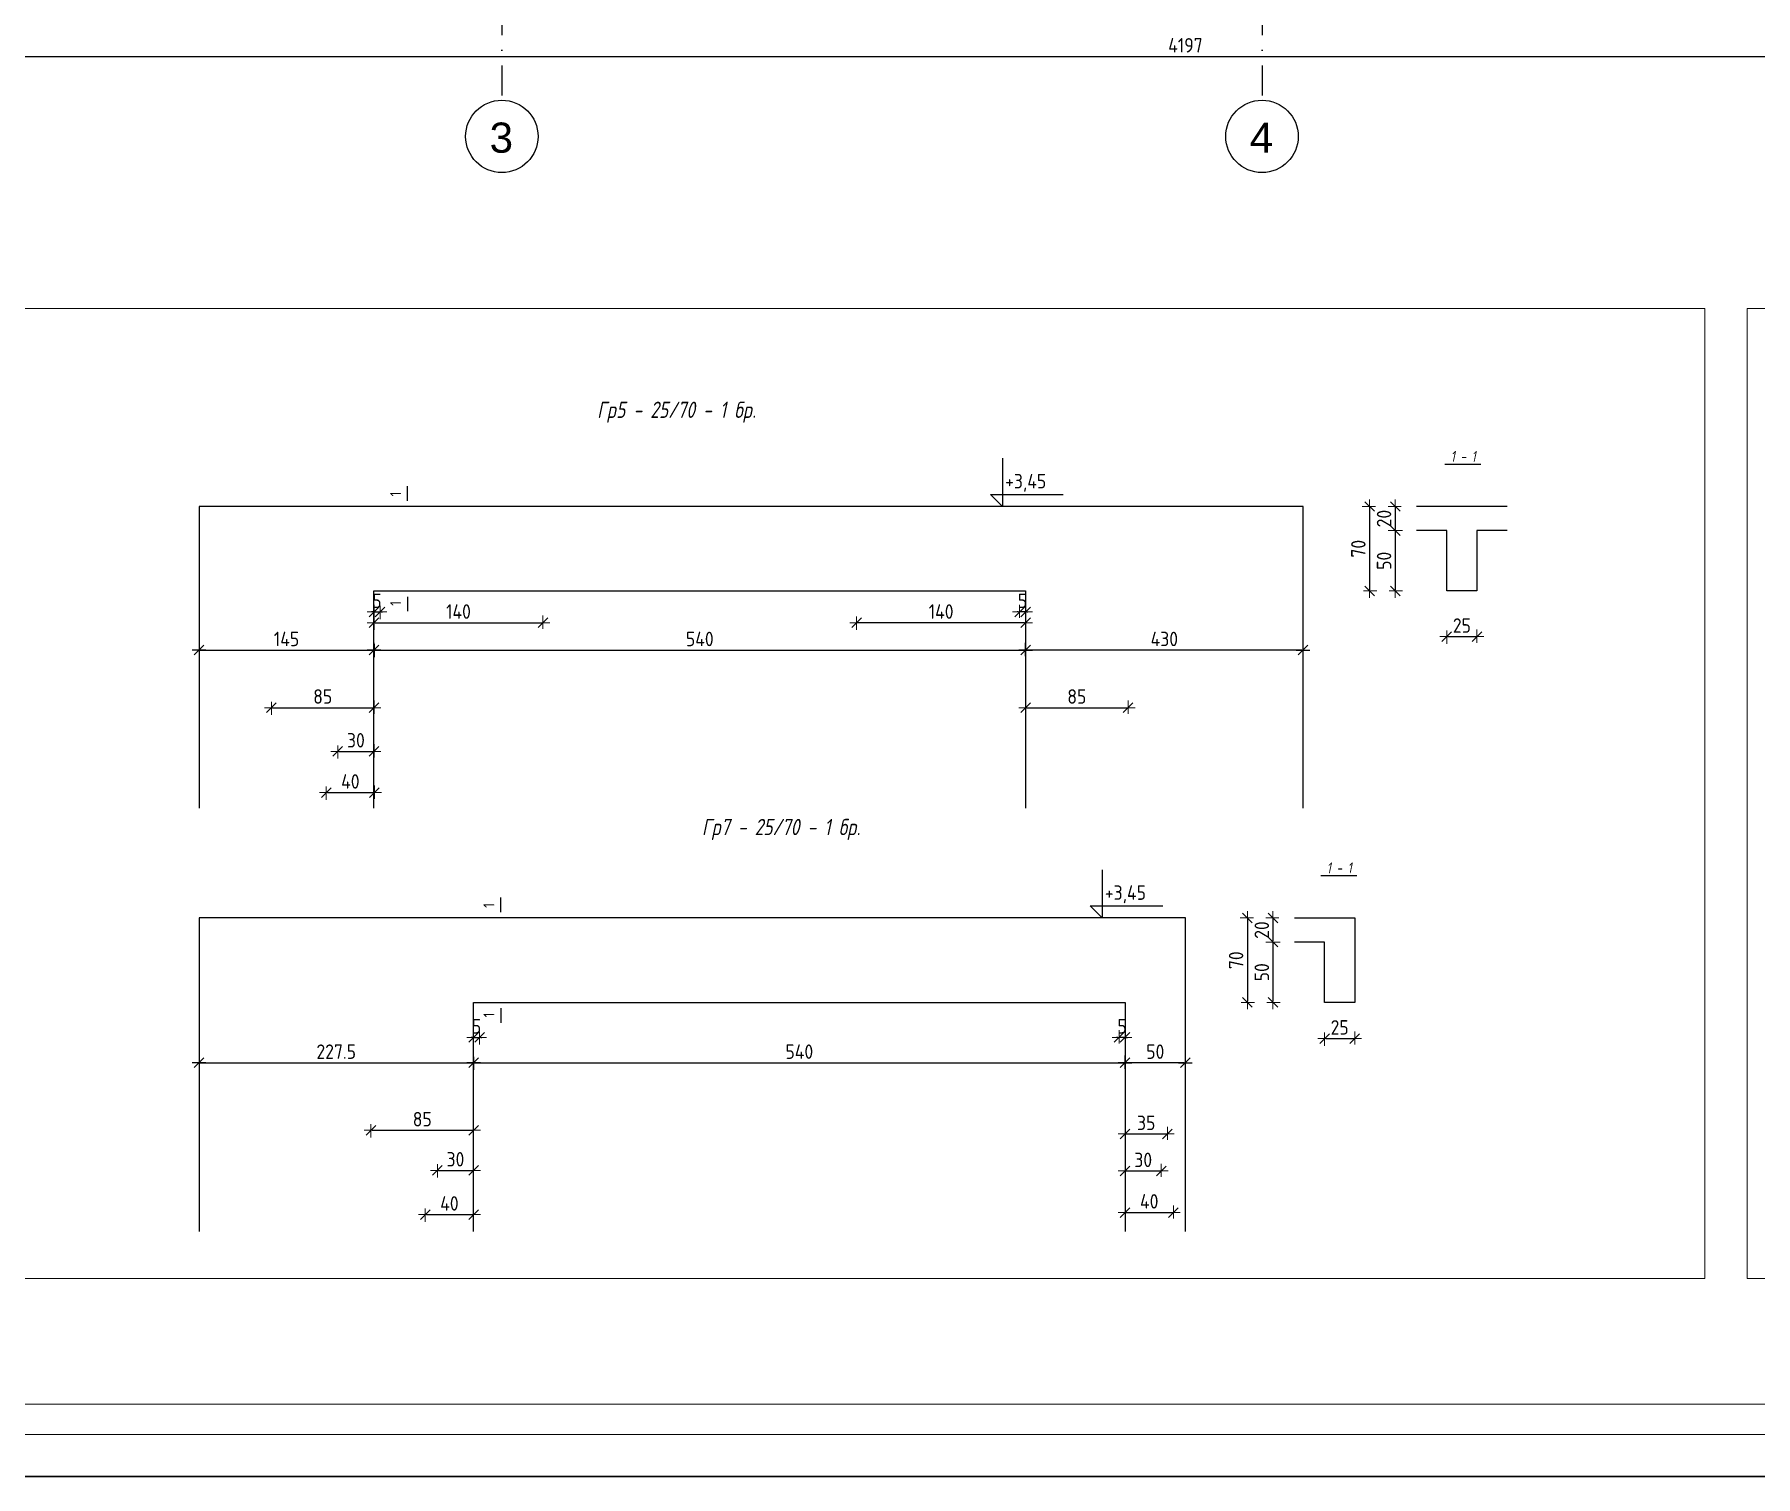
# Model space of a CAD drawing. Header units: millimetres. Extents: x -159 to 6378, y -1181 to 2393.
# Drawn here: x 1336 to 2762, y -1181 to 14 of the extents above; entities that cross this region are included whole.
import ezdxf
from ezdxf.enums import TextEntityAlignment as Align

# ---------------------------------------------------------------- set-up
doc = ezdxf.new("R2010")
doc.units = ezdxf.units.MM
doc.header["$PDMODE"] = 35
doc.linetypes.add('DASHDOT', pattern=[1, 0.5, -0.25, 0, -0.25])
for name, color, linetype, lineweight in [('0_txt', 7, 'Continuous', 18), ('1K_arm_koti', 5, 'Continuous', 15), ('1K_koti_van6ni', 241, 'Continuous', 25), ('1K_text-osi', 3, 'Continuous', 35), ('1K_znak', 6, 'Continuous', 25), ('TABLICA', 40, 'Continuous', 30)]:
    doc.layers.add(name, color=color, linetype=linetype, lineweight=lineweight)
for name, color, linetype in [('1K_AXIS', 7, 'DASHDOT'), ('GRE', 3, 'Continuous'), ('GRETXT', 6, 'Continuous'), ('KTX', 1, 'Continuous'), ('KTXTXT', 4, 'Continuous'), ('RAZ', 3, 'Continuous')]:
    doc.layers.add(name, color=color, linetype=linetype)
doc.styles.add('DIM', font='romans.shx', dxfattribs={"width": 0.85})
doc.styles.add('SWETLI', font='simplex.shx', dxfattribs={"width": 0.75, "oblique": 12})
doc.styles.add('Z1', font='ARIAL.TTF')
doc.dimstyles.new('RAZR1', dxfattribs={"dimtxt": 12, "dimasz": 1, "dimexe": 0.3, "dimexo": 0, "dimgap": 0, "dimtad": 0, "dimrnd": 0.1, "dimzin": 14, "dimdsep": 46, "dimtxsty": 'DIM', "dimblk": 'DIM2', "dimcen": 0.09, "dimse1": 1, "dimse2": 1, "dimclrd": 256, "dimclre": 256, "dimclrt": 41, "dimadec": 8, "dimazin": 0, "dimtfac": 2.307692, "dimtix": 1, "dimtmove": 2, "dimatfit": 3, "dimldrblk": 'DIM2', "dimfxl": 0, "dimtvp": 0.769231, "dimtolj": 1, "dimtzin": 14, "dimarcsym": 0})

# ---------------------------------------------------------------- blocks, each defined once
blk = doc.blocks.new('DIM2')
for p, q in [((-5.7, 0), (5.7, 0)), ((4, 4), (-4, -4)), ((0, -5), (0, 6))]:
    blk.add_line(p, q)
blk = doc.blocks.new('*D196')
at = {"layer": '1K_koti_van6ni', "lineweight": -2}
blk.add_line((192.4, -4.2), (4387.4, -4.2), dxfattribs=at)
at = {"layer": 'Defpoints', "color": 0}
for p in [(191.4, 1193.5), (4388.4, 116), (4388.4, -4.2)]:
    blk.add_point(p, dxfattribs=at)
at = {"layer": '1K_koti_van6ni', "lineweight": -2, "rotation": 180}
blk.add_blockref('DIM2', (191.4, -4.2), dxfattribs=at)
at = {"layer": '1K_koti_van6ni', "lineweight": -2}
blk.add_blockref('DIM2', (4388.4, -4.2), dxfattribs=at)
at = {"layer": '1K_koti_van6ni', "color": 41, "insert": (2289.9, 5), "char_height": 12, "attachment_point": 5, "style": 'DIM'}
blk.add_mtext('\\A1;4197', dxfattribs=at)
blk = doc.blocks.new('*D365')
at = {"layer": '1K_koti_van6ni', "lineweight": -2, "ltscale": 50}
blk.add_line((1618.4, -496.3), (2156.4, -496.3), dxfattribs=at)
at = {"layer": 'Defpoints', "color": 0, "ltscale": 50}
for p in [(1617.4, -447.3), (2157.4, -447.3), (2157.4, -496.3)]:
    blk.add_point(p, dxfattribs=at)
at = {"layer": '1K_koti_van6ni', "lineweight": -2, "ltscale": 50, "rotation": 180}
blk.add_blockref('DIM2', (1617.4, -496.3), dxfattribs=at)
at = {"layer": '1K_koti_van6ni', "lineweight": -2, "ltscale": 50}
blk.add_blockref('DIM2', (2157.4, -496.3), dxfattribs=at)
at = {"layer": '1K_koti_van6ni', "color": 41, "ltscale": 50, "insert": (1887.4, -487.1), "char_height": 12, "attachment_point": 5, "style": 'DIM'}
blk.add_mtext('\\A1;540', dxfattribs=at)
blk = doc.blocks.new('*D366')
at = {"layer": '1K_koti_van6ni', "lineweight": -2, "ltscale": 50}
blk.add_line((2386.4, -496.3), (2158.4, -496.3), dxfattribs=at)
at = {"layer": 'Defpoints', "color": 0, "ltscale": 50}
for p in [(2157.4, -447.3), (2387.4, -447.3), (2157.4, -496.3)]:
    blk.add_point(p, dxfattribs=at)
at = {"layer": '1K_koti_van6ni', "lineweight": -2, "ltscale": 50, "rotation": 180}
blk.add_blockref('DIM2', (2157.4, -496.3), dxfattribs=at)
at = {"layer": '1K_koti_van6ni', "lineweight": -2, "ltscale": 50}
blk.add_blockref('DIM2', (2387.4, -496.3), dxfattribs=at)
at = {"layer": '1K_koti_van6ni', "color": 41, "ltscale": 50, "insert": (2272.4, -487.1), "char_height": 12, "attachment_point": 5, "style": 'DIM'}
blk.add_mtext('\\A1;430', dxfattribs=at)
blk = doc.blocks.new('*D367')
at = {"layer": '1K_koti_van6ni', "lineweight": -2, "ltscale": 50}
blk.add_line((1473.4, -496.3), (1616.4, -496.3), dxfattribs=at)
at = {"layer": 'Defpoints', "color": 0, "ltscale": 50}
for p in [(1472.4, -447.3), (1617.4, -447.3), (1617.4, -496.3)]:
    blk.add_point(p, dxfattribs=at)
at = {"layer": '1K_koti_van6ni', "lineweight": -2, "ltscale": 50, "rotation": 180}
blk.add_blockref('DIM2', (1472.4, -496.3), dxfattribs=at)
at = {"layer": '1K_koti_van6ni', "lineweight": -2, "ltscale": 50}
blk.add_blockref('DIM2', (1617.4, -496.3), dxfattribs=at)
at = {"layer": '1K_koti_van6ni', "color": 41, "ltscale": 50, "insert": (1544.9, -487.1), "char_height": 12, "attachment_point": 5, "style": 'DIM'}
blk.add_mtext('\\A1;145', dxfattribs=at)
blk = doc.blocks.new('*D368')
at = {"layer": '1K_arm_koti', "lineweight": -2}
blk.add_line((2463.8, -378.3), (2463.8, -396.3), dxfattribs=at)
at = {"layer": 'Defpoints', "color": 0}
for p in [(2481.5, -377.3), (2463.8, -397.3), (2506.5, -397.3)]:
    blk.add_point(p, dxfattribs=at)
at = {"layer": '1K_arm_koti', "lineweight": -2}
for p, rotation in [((2463.8, -377.3), 90), ((2463.8, -397.3), 270)]:
    blk.add_blockref('DIM2', p, dxfattribs=dict(at, rotation=rotation))
at = {"layer": '1K_arm_koti', "color": 41, "insert": (2454.5, -387.3), "char_height": 12, "attachment_point": 5, "rotation": 90, "style": 'DIM'}
blk.add_mtext('\\A1;20', dxfattribs=at)
blk = doc.blocks.new('*D369')
at = {"layer": '1K_arm_koti', "lineweight": -2}
blk.add_line((2463.8, -398.3), (2463.8, -446.3), dxfattribs=at)
at = {"layer": 'Defpoints', "color": 0}
for p in [(2506.5, -397.3), (2463.8, -447.3), (2506.5, -447.3)]:
    blk.add_point(p, dxfattribs=at)
at = {"layer": '1K_arm_koti', "lineweight": -2}
for p, rotation in [((2463.8, -397.3), 90), ((2463.8, -447.3), 270)]:
    blk.add_blockref('DIM2', p, dxfattribs=dict(at, rotation=rotation))
at = {"layer": '1K_arm_koti', "color": 41, "insert": (2454.5, -422.3), "char_height": 12, "attachment_point": 5, "rotation": 90, "style": 'DIM'}
blk.add_mtext('\\A1;50', dxfattribs=at)
blk = doc.blocks.new('*D370')
at = {"layer": '1K_arm_koti', "lineweight": -2}
blk.add_line((2442.5, -378.3), (2442.5, -446.3), dxfattribs=at)
at = {"layer": 'Defpoints', "color": 0}
for p in [(2481.5, -377.3), (2442.5, -447.3), (2506.5, -447.3)]:
    blk.add_point(p, dxfattribs=at)
at = {"layer": '1K_arm_koti', "lineweight": -2}
for p, rotation in [((2442.5, -377.3), 90), ((2442.5, -447.3), 270)]:
    blk.add_blockref('DIM2', p, dxfattribs=dict(at, rotation=rotation))
at = {"layer": '1K_arm_koti', "color": 41, "insert": (2433.2, -412.3), "char_height": 12, "attachment_point": 5, "rotation": 90, "style": 'DIM'}
blk.add_mtext('\\A1;70', dxfattribs=at)
blk = doc.blocks.new('*D371')
at = {"layer": '1K_arm_koti', "lineweight": -2}
blk.add_line((2507.5, -485.2), (2530.5, -485.2), dxfattribs=at)
at = {"layer": 'Defpoints', "color": 0}
for p in [(2506.5, -447.3), (2531.5, -447.3), (2531.5, -485.2)]:
    blk.add_point(p, dxfattribs=at)
at = {"layer": '1K_arm_koti', "lineweight": -2, "rotation": 180}
blk.add_blockref('DIM2', (2506.5, -485.2), dxfattribs=at)
at = {"layer": '1K_arm_koti', "lineweight": -2}
blk.add_blockref('DIM2', (2531.5, -485.2), dxfattribs=at)
at = {"layer": '1K_arm_koti', "color": 41, "insert": (2519, -476), "char_height": 12, "attachment_point": 5, "style": 'DIM'}
blk.add_mtext('\\A1;25', dxfattribs=at)
blk = doc.blocks.new('*D372')
at = {"layer": '1K_koti_van6ni', "lineweight": -2, "ltscale": 50}
blk.add_line((1700.9, -838.4), (2238.9, -838.4), dxfattribs=at)
at = {"layer": 'Defpoints', "color": 0, "ltscale": 50}
for p in [(1699.9, -788.4), (2239.9, -788.4), (2239.9, -838.4)]:
    blk.add_point(p, dxfattribs=at)
at = {"layer": '1K_koti_van6ni', "lineweight": -2, "ltscale": 50, "rotation": 180}
blk.add_blockref('DIM2', (1699.9, -838.4), dxfattribs=at)
at = {"layer": '1K_koti_van6ni', "lineweight": -2, "ltscale": 50}
blk.add_blockref('DIM2', (2239.9, -838.4), dxfattribs=at)
at = {"layer": '1K_koti_van6ni', "color": 41, "ltscale": 50, "insert": (1969.9, -829.2), "char_height": 12, "attachment_point": 5, "style": 'DIM'}
blk.add_mtext('\\A1;540', dxfattribs=at)
blk = doc.blocks.new('*D373')
at = {"layer": '1K_koti_van6ni', "lineweight": -2, "ltscale": 50}
blk.add_line((2288.9, -838.4), (2240.9, -838.4), dxfattribs=at)
at = {"layer": 'Defpoints', "color": 0, "ltscale": 50}
for p in [(2239.9, -788.4), (2289.9, -788.4), (2239.9, -838.4)]:
    blk.add_point(p, dxfattribs=at)
at = {"layer": '1K_koti_van6ni', "lineweight": -2, "ltscale": 50, "rotation": 180}
blk.add_blockref('DIM2', (2239.9, -838.4), dxfattribs=at)
at = {"layer": '1K_koti_van6ni', "lineweight": -2, "ltscale": 50}
blk.add_blockref('DIM2', (2289.9, -838.4), dxfattribs=at)
at = {"layer": '1K_koti_van6ni', "color": 41, "ltscale": 50, "insert": (2264.9, -829.2), "char_height": 12, "attachment_point": 5, "style": 'DIM'}
blk.add_mtext('\\A1;50', dxfattribs=at)
blk = doc.blocks.new('*D374')
at = {"layer": '1K_koti_van6ni', "lineweight": -2, "ltscale": 50}
blk.add_line((1473.4, -838.4), (1698.9, -838.4), dxfattribs=at)
at = {"layer": 'Defpoints', "color": 0, "ltscale": 50}
for p in [(1472.4, -788.4), (1699.9, -788.4), (1699.9, -838.4)]:
    blk.add_point(p, dxfattribs=at)
at = {"layer": '1K_koti_van6ni', "lineweight": -2, "ltscale": 50, "rotation": 180}
blk.add_blockref('DIM2', (1472.4, -838.4), dxfattribs=at)
at = {"layer": '1K_koti_van6ni', "lineweight": -2, "ltscale": 50}
blk.add_blockref('DIM2', (1699.9, -838.4), dxfattribs=at)
at = {"layer": '1K_koti_van6ni', "color": 41, "ltscale": 50, "insert": (1586.1, -829.2), "char_height": 12, "attachment_point": 5, "style": 'DIM'}
blk.add_mtext('\\A1;227.5', dxfattribs=at)
blk = doc.blocks.new('*D375')
at = {"layer": '1K_arm_koti', "lineweight": -2}
blk.add_line((2362.4, -719.4), (2362.4, -737.4), dxfattribs=at)
at = {"layer": 'Defpoints', "color": 0}
for p in [(2380.2, -718.4), (2362.4, -738.4), (2405.2, -738.4)]:
    blk.add_point(p, dxfattribs=at)
at = {"layer": '1K_arm_koti', "lineweight": -2}
for p, rotation in [((2362.4, -718.4), 90), ((2362.4, -738.4), 270)]:
    blk.add_blockref('DIM2', p, dxfattribs=dict(at, rotation=rotation))
at = {"layer": '1K_arm_koti', "color": 41, "insert": (2353.2, -728.4), "char_height": 12, "attachment_point": 5, "rotation": 90, "style": 'DIM'}
blk.add_mtext('\\A1;20', dxfattribs=at)
blk = doc.blocks.new('*D376')
at = {"layer": '1K_arm_koti', "lineweight": -2}
blk.add_line((2362.4, -739.4), (2362.4, -787.4), dxfattribs=at)
at = {"layer": 'Defpoints', "color": 0}
for p in [(2405.2, -738.4), (2362.4, -788.4), (2405.2, -788.4)]:
    blk.add_point(p, dxfattribs=at)
at = {"layer": '1K_arm_koti', "lineweight": -2}
for p, rotation in [((2362.4, -738.4), 90), ((2362.4, -788.4), 270)]:
    blk.add_blockref('DIM2', p, dxfattribs=dict(at, rotation=rotation))
at = {"layer": '1K_arm_koti', "color": 41, "insert": (2353.2, -763.4), "char_height": 12, "attachment_point": 5, "rotation": 90, "style": 'DIM'}
blk.add_mtext('\\A1;50', dxfattribs=at)
blk = doc.blocks.new('*D377')
at = {"layer": '1K_arm_koti', "lineweight": -2}
blk.add_line((2341.2, -719.4), (2341.2, -787.4), dxfattribs=at)
at = {"layer": 'Defpoints', "color": 0}
for p in [(2380.2, -718.4), (2341.2, -788.4), (2405.2, -788.4)]:
    blk.add_point(p, dxfattribs=at)
at = {"layer": '1K_arm_koti', "lineweight": -2}
for p, rotation in [((2341.2, -718.4), 90), ((2341.2, -788.4), 270)]:
    blk.add_blockref('DIM2', p, dxfattribs=dict(at, rotation=rotation))
at = {"layer": '1K_arm_koti', "color": 41, "insert": (2331.9, -753.4), "char_height": 12, "attachment_point": 5, "rotation": 90, "style": 'DIM'}
blk.add_mtext('\\A1;70', dxfattribs=at)
blk = doc.blocks.new('*D378')
at = {"layer": '1K_arm_koti', "lineweight": -2}
blk.add_line((2406.2, -818.4), (2429.2, -818.4), dxfattribs=at)
at = {"layer": 'Defpoints', "color": 0}
for p in [(2405.2, -788.4), (2430.2, -788.4), (2430.2, -818.4)]:
    blk.add_point(p, dxfattribs=at)
at = {"layer": '1K_arm_koti', "lineweight": -2}
blk.add_blockref('DIM2', (2430.2, -818.4), dxfattribs=at)
at = {"layer": '1K_arm_koti', "lineweight": -2, "rotation": 180}
blk.add_blockref('DIM2', (2405.2, -818.4), dxfattribs=at)
at = {"layer": '1K_arm_koti', "color": 41, "insert": (2417.7, -809.1), "char_height": 12, "attachment_point": 5, "style": 'DIM'}
blk.add_mtext('\\A1;25', dxfattribs=at)
blk = doc.blocks.new('*D394')
at = {"layer": '1K_arm_koti', "lineweight": -2}
for p, q in [((1616.4, -464.7), (1615.4, -464.7)), ((1617.4, -464.7), (1622.4, -464.7)), ((1623.4, -464.7), (1624.4, -464.7))]:
    blk.add_line(p, q, dxfattribs=at)
at = {"layer": 'Defpoints', "color": 0}
for p in [(1617.4, -447.3), (1622.4, -445.8), (1622.4, -464.7)]:
    blk.add_point(p, dxfattribs=at)
at = {"layer": '1K_arm_koti', "lineweight": -2}
blk.add_blockref('DIM2', (1617.4, -464.7), dxfattribs=at)
at = {"layer": '1K_arm_koti', "lineweight": -2, "rotation": 180}
blk.add_blockref('DIM2', (1622.4, -464.7), dxfattribs=at)
at = {"layer": '1K_arm_koti', "color": 41, "insert": (1619.9, -455.5), "char_height": 12, "attachment_point": 5, "style": 'DIM'}
blk.add_mtext('\\A1;5', dxfattribs=at)
blk = doc.blocks.new('*D395')
at = {"layer": '1K_arm_koti', "lineweight": -2}
for p, q in [((2151.4, -464.7), (2150.4, -464.7)), ((2157.4, -464.7), (2152.4, -464.7)), ((2158.4, -464.7), (2159.4, -464.7))]:
    blk.add_line(p, q, dxfattribs=at)
at = {"layer": 'Defpoints', "color": 0}
for p in [(2152.4, -445.8), (2157.4, -447.3), (2152.4, -464.7)]:
    blk.add_point(p, dxfattribs=at)
at = {"layer": '1K_arm_koti', "lineweight": -2}
blk.add_blockref('DIM2', (2152.4, -464.7), dxfattribs=at)
at = {"layer": '1K_arm_koti', "lineweight": -2, "rotation": 180}
blk.add_blockref('DIM2', (2157.4, -464.7), dxfattribs=at)
at = {"layer": '1K_arm_koti', "color": 41, "insert": (2154.9, -455.5), "char_height": 12, "attachment_point": 5, "style": 'DIM'}
blk.add_mtext('\\A1;5', dxfattribs=at)
blk = doc.blocks.new('*D396')
at = {"layer": '1K_arm_koti', "lineweight": -2}
blk.add_line((1618.4, -473.6), (1756.4, -473.6), dxfattribs=at)
at = {"layer": 'Defpoints', "color": 0}
for p in [(1757.4, -412.3), (1617.4, -447.3), (1757.4, -473.6)]:
    blk.add_point(p, dxfattribs=at)
at = {"layer": '1K_arm_koti', "lineweight": -2, "rotation": 180}
blk.add_blockref('DIM2', (1617.4, -473.6), dxfattribs=at)
at = {"layer": '1K_arm_koti', "lineweight": -2}
blk.add_blockref('DIM2', (1757.4, -473.6), dxfattribs=at)
at = {"layer": '1K_arm_koti', "color": 41, "insert": (1687.4, -464.4), "char_height": 12, "attachment_point": 5, "style": 'DIM'}
blk.add_mtext('\\A1;140', dxfattribs=at)
blk = doc.blocks.new('*D397')
at = {"layer": '1K_arm_koti', "lineweight": -2}
blk.add_line((2156.4, -473.6), (2018.4, -473.6), dxfattribs=at)
at = {"layer": 'Defpoints', "color": 0}
for p in [(2017.4, -412.3), (2157.4, -447.3), (2017.4, -473.6)]:
    blk.add_point(p, dxfattribs=at)
at = {"layer": '1K_arm_koti', "lineweight": -2, "rotation": 180}
blk.add_blockref('DIM2', (2017.4, -473.6), dxfattribs=at)
at = {"layer": '1K_arm_koti', "lineweight": -2}
blk.add_blockref('DIM2', (2157.4, -473.6), dxfattribs=at)
at = {"layer": '1K_arm_koti', "color": 41, "insert": (2087.4, -464.4), "char_height": 12, "attachment_point": 5, "style": 'DIM'}
blk.add_mtext('\\A1;140', dxfattribs=at)
blk = doc.blocks.new('*D398')
at = {"layer": '1K_arm_koti', "lineweight": -2}
blk.add_line((1533.4, -544.1), (1616.4, -544.1), dxfattribs=at)
at = {"layer": 'Defpoints', "color": 0}
for p in [(1532.4, -522.9), (1617.4, -522.9), (1617.4, -544.1)]:
    blk.add_point(p, dxfattribs=at)
at = {"layer": '1K_arm_koti', "lineweight": -2, "rotation": 180}
blk.add_blockref('DIM2', (1532.4, -544.1), dxfattribs=at)
at = {"layer": '1K_arm_koti', "lineweight": -2}
blk.add_blockref('DIM2', (1617.4, -544.1), dxfattribs=at)
at = {"layer": '1K_arm_koti', "color": 41, "insert": (1574.9, -534.8), "char_height": 12, "attachment_point": 5, "style": 'DIM'}
blk.add_mtext('\\A1;85', dxfattribs=at)
blk = doc.blocks.new('*D399')
at = {"layer": '1K_arm_koti', "lineweight": -2}
blk.add_line((1588.4, -580.3), (1616.4, -580.3), dxfattribs=at)
at = {"layer": 'Defpoints', "color": 0}
for p in [(1587.4, -559.9), (1617.4, -559.9), (1617.4, -580.3)]:
    blk.add_point(p, dxfattribs=at)
at = {"layer": '1K_arm_koti', "lineweight": -2, "rotation": 180}
blk.add_blockref('DIM2', (1587.4, -580.3), dxfattribs=at)
at = {"layer": '1K_arm_koti', "lineweight": -2}
blk.add_blockref('DIM2', (1617.4, -580.3), dxfattribs=at)
at = {"layer": '1K_arm_koti', "color": 41, "insert": (1602.4, -571.1), "char_height": 12, "attachment_point": 5, "style": 'DIM'}
blk.add_mtext('\\A1;30', dxfattribs=at)
blk = doc.blocks.new('*D400')
at = {"layer": '1K_arm_koti', "lineweight": -2}
blk.add_line((1578.8, -614.5), (1616.8, -614.5), dxfattribs=at)
at = {"layer": 'Defpoints', "color": 0}
for p in [(1577.8, -593.8), (1617.8, -593.8), (1617.8, -614.5)]:
    blk.add_point(p, dxfattribs=at)
at = {"layer": '1K_arm_koti', "lineweight": -2, "rotation": 180}
blk.add_blockref('DIM2', (1577.8, -614.5), dxfattribs=at)
at = {"layer": '1K_arm_koti', "lineweight": -2}
blk.add_blockref('DIM2', (1617.8, -614.5), dxfattribs=at)
at = {"layer": '1K_arm_koti', "color": 41, "insert": (1597.8, -605.2), "char_height": 12, "attachment_point": 5, "style": 'DIM'}
blk.add_mtext('\\A1;40', dxfattribs=at)
blk = doc.blocks.new('*D401')
at = {"layer": '1K_arm_koti', "lineweight": -2}
for p, q in [((1698.9, -817.4), (1697.9, -817.4)), ((1699.9, -817.4), (1704.9, -817.4)), ((1705.9, -817.4), (1706.9, -817.4))]:
    blk.add_line(p, q, dxfattribs=at)
at = {"layer": 'Defpoints', "color": 0}
for p in [(1699.9, -788.4), (1704.9, -786.9), (1704.9, -817.4)]:
    blk.add_point(p, dxfattribs=at)
at = {"layer": '1K_arm_koti', "lineweight": -2}
blk.add_blockref('DIM2', (1699.9, -817.4), dxfattribs=at)
at = {"layer": '1K_arm_koti', "lineweight": -2, "rotation": 180}
blk.add_blockref('DIM2', (1704.9, -817.4), dxfattribs=at)
at = {"layer": '1K_arm_koti', "color": 41, "insert": (1702.4, -808.2), "char_height": 12, "attachment_point": 5, "style": 'DIM'}
blk.add_mtext('\\A1;5', dxfattribs=at)
blk = doc.blocks.new('*D402')
at = {"layer": '1K_arm_koti', "lineweight": -2}
for p, q in [((2233.9, -817.4), (2232.9, -817.4)), ((2239.9, -817.4), (2234.9, -817.4)), ((2240.9, -817.4), (2241.9, -817.4))]:
    blk.add_line(p, q, dxfattribs=at)
at = {"layer": 'Defpoints', "color": 0}
for p in [(2234.9, -786.9), (2239.9, -788.4), (2234.9, -817.4)]:
    blk.add_point(p, dxfattribs=at)
at = {"layer": '1K_arm_koti', "lineweight": -2}
blk.add_blockref('DIM2', (2234.9, -817.4), dxfattribs=at)
at = {"layer": '1K_arm_koti', "lineweight": -2, "rotation": 180}
blk.add_blockref('DIM2', (2239.9, -817.4), dxfattribs=at)
at = {"layer": '1K_arm_koti', "color": 41, "insert": (2237.4, -808.2), "char_height": 12, "attachment_point": 5, "style": 'DIM'}
blk.add_mtext('\\A1;5', dxfattribs=at)
blk = doc.blocks.new('*D403')
at = {"layer": '1K_arm_koti', "lineweight": -2}
blk.add_line((1670.9, -927.6), (1698.9, -927.6), dxfattribs=at)
at = {"layer": 'Defpoints', "color": 0}
for p in [(1669.9, -909.4), (1699.9, -909.4), (1699.9, -927.6)]:
    blk.add_point(p, dxfattribs=at)
at = {"layer": '1K_arm_koti', "lineweight": -2, "rotation": 180}
blk.add_blockref('DIM2', (1669.9, -927.6), dxfattribs=at)
at = {"layer": '1K_arm_koti', "lineweight": -2}
blk.add_blockref('DIM2', (1699.9, -927.6), dxfattribs=at)
at = {"layer": '1K_arm_koti', "color": 41, "insert": (1684.9, -918.4), "char_height": 12, "attachment_point": 5, "style": 'DIM'}
blk.add_mtext('\\A1;30', dxfattribs=at)
blk = doc.blocks.new('*D404')
at = {"layer": '1K_arm_koti', "lineweight": -2}
blk.add_line((1660.9, -964.3), (1698.9, -964.3), dxfattribs=at)
at = {"layer": 'Defpoints', "color": 0}
for p in [(1659.9, -941.2), (1699.9, -941.2), (1699.9, -964.3)]:
    blk.add_point(p, dxfattribs=at)
at = {"layer": '1K_arm_koti', "lineweight": -2, "rotation": 180}
blk.add_blockref('DIM2', (1659.9, -964.3), dxfattribs=at)
at = {"layer": '1K_arm_koti', "lineweight": -2}
blk.add_blockref('DIM2', (1699.9, -964.3), dxfattribs=at)
at = {"layer": '1K_arm_koti', "color": 41, "insert": (1679.9, -955), "char_height": 12, "attachment_point": 5, "style": 'DIM'}
blk.add_mtext('\\A1;40', dxfattribs=at)
blk = doc.blocks.new('*D405')
at = {"layer": '1K_arm_koti', "lineweight": -2}
blk.add_line((1615.9, -894.4), (1698.9, -894.4), dxfattribs=at)
at = {"layer": 'Defpoints', "color": 0}
for p in [(1614.9, -874.1), (1699.9, -874.1), (1699.9, -894.4)]:
    blk.add_point(p, dxfattribs=at)
at = {"layer": '1K_arm_koti', "lineweight": -2, "rotation": 180}
blk.add_blockref('DIM2', (1614.9, -894.4), dxfattribs=at)
at = {"layer": '1K_arm_koti', "lineweight": -2}
blk.add_blockref('DIM2', (1699.9, -894.4), dxfattribs=at)
at = {"layer": '1K_arm_koti', "color": 41, "insert": (1657.4, -885.2), "char_height": 12, "attachment_point": 5, "style": 'DIM'}
blk.add_mtext('\\A1;85', dxfattribs=at)
blk = doc.blocks.new('*D406')
at = {"layer": '1K_arm_koti', "lineweight": -2}
blk.add_line((2240.9, -897.4), (2273.9, -897.4), dxfattribs=at)
at = {"layer": 'Defpoints', "color": 0}
for p in [(2239.9, -879.1), (2274.9, -879.1), (2274.9, -897.4)]:
    blk.add_point(p, dxfattribs=at)
at = {"layer": '1K_arm_koti', "lineweight": -2, "rotation": 180}
blk.add_blockref('DIM2', (2239.9, -897.4), dxfattribs=at)
at = {"layer": '1K_arm_koti', "lineweight": -2}
blk.add_blockref('DIM2', (2274.9, -897.4), dxfattribs=at)
at = {"layer": '1K_arm_koti', "color": 41, "insert": (2257.4, -888.2), "char_height": 12, "attachment_point": 5, "style": 'DIM'}
blk.add_mtext('\\A1;35', dxfattribs=at)
blk = doc.blocks.new('*D407')
at = {"layer": '1K_arm_koti', "lineweight": -2}
blk.add_line((2240.9, -928.1), (2268.9, -928.1), dxfattribs=at)
at = {"layer": 'Defpoints', "color": 0}
for p in [(2239.9, -909.4), (2269.9, -909.4), (2269.9, -928.1)]:
    blk.add_point(p, dxfattribs=at)
at = {"layer": '1K_arm_koti', "lineweight": -2, "rotation": 180}
blk.add_blockref('DIM2', (2239.9, -928.1), dxfattribs=at)
at = {"layer": '1K_arm_koti', "lineweight": -2}
blk.add_blockref('DIM2', (2269.9, -928.1), dxfattribs=at)
at = {"layer": '1K_arm_koti', "color": 41, "insert": (2254.9, -918.9), "char_height": 12, "attachment_point": 5, "style": 'DIM'}
blk.add_mtext('\\A1;30', dxfattribs=at)
blk = doc.blocks.new('*D408')
at = {"layer": '1K_arm_koti', "lineweight": -2}
blk.add_line((2240.9, -962.6), (2278.9, -962.6), dxfattribs=at)
at = {"layer": 'Defpoints', "color": 0}
for p in [(2239.9, -941.2), (2279.9, -941.2), (2279.9, -962.6)]:
    blk.add_point(p, dxfattribs=at)
at = {"layer": '1K_arm_koti', "lineweight": -2, "rotation": 180}
blk.add_blockref('DIM2', (2239.9, -962.6), dxfattribs=at)
at = {"layer": '1K_arm_koti', "lineweight": -2}
blk.add_blockref('DIM2', (2279.9, -962.6), dxfattribs=at)
at = {"layer": '1K_arm_koti', "color": 41, "insert": (2259.9, -953.3), "char_height": 12, "attachment_point": 5, "style": 'DIM'}
blk.add_mtext('\\A1;40', dxfattribs=at)
blk = doc.blocks.new('*D409')
at = {"layer": '1K_arm_koti', "lineweight": -2}
blk.add_line((2158.4, -544.1), (2241.4, -544.1), dxfattribs=at)
at = {"layer": 'Defpoints', "color": 0}
for p in [(2157.4, -522.5), (2242.4, -522.5), (2242.4, -544.1)]:
    blk.add_point(p, dxfattribs=at)
at = {"layer": '1K_arm_koti', "lineweight": -2, "rotation": 180}
blk.add_blockref('DIM2', (2157.4, -544.1), dxfattribs=at)
at = {"layer": '1K_arm_koti', "lineweight": -2}
blk.add_blockref('DIM2', (2242.4, -544.1), dxfattribs=at)
at = {"layer": '1K_arm_koti', "color": 41, "insert": (2199.9, -534.8), "char_height": 12, "attachment_point": 5, "style": 'DIM'}
blk.add_mtext('\\A1;85', dxfattribs=at)

msp = doc.modelspace()

# ---------------------------------------------------------------- linework, layer by layer
at = {"layer": '0_txt'}
msp.add_lwpolyline([(-73.698, -1146.449), (6343.421, -1146.449), (6343.421, 1783.551), (-73.698, 1783.551), (-73.698, -1146.449)], dxfattribs=at)
msp.add_lwpolyline([(-48.698, -1121.449), (6318.421, -1121.449), (6318.421, 1758.551), (-48.698, 1758.551)], close=True, dxfattribs=at)
at = {"layer": '1K_arm_koti'}
for points in [[(21.695, -213.265), (2720.287, -213.265), (2720.287, -1017.126), (21.695, -1017.126)], [(2755.474, -213.265), (4173.923, -213.265), (4173.923, -1017.126), (2755.474, -1017.126)]]:
    msp.add_lwpolyline(points, close=True, dxfattribs=at)
at = {"layer": '1K_AXIS', "ltscale": 50}
for p, q in [((1723.358, 1641.582), (1723.358, -40.511)), ((2353.358, 1641.582), (2353.358, -40.511))]:
    msp.add_line(p, q, dxfattribs=at)
at = {"layer": '1K_znak'}
for centre in [(1723.358, -70.511), (2353.358, -70.511)]:
    msp.add_circle(centre, 30, dxfattribs=at)
at = {"layer": 'GRE', "ltscale": 50}
for p, q in [((2387.362, -377.287), (1472.362, -377.287)), ((1472.362, -377.287), (1472.362, -627.233)), ((2387.362, -627.233), (2387.362, -377.287)), ((1617.362, -627.233), (1617.362, -447.287)), ((1617.362, -447.287), (2157.362, -447.287)), ((2157.362, -447.287), (2157.362, -627.233)), ((2387.362, -627.233), (2387.362, -447.287)), ((2289.862, -718.366), (1472.362, -718.366)), ((1472.362, -718.366), (1472.362, -978.312)), ((2289.862, -978.312), (2289.862, -718.366)), ((1699.862, -978.312), (1699.862, -788.366)), ((1699.862, -788.366), (2239.862, -788.366)), ((2239.862, -788.366), (2239.862, -978.312)), ((2289.862, -978.312), (2289.862, -788.366))]:
    msp.add_line(p, q, dxfattribs=at)
for points in [[(2556.471, -377.287), (2481.471, -377.287)], [(2556.471, -397.287), (2531.471, -397.287), (2531.471, -447.287), (2506.471, -447.287), (2506.471, -397.287), (2481.471, -397.287)], [(2380.16, -718.366), (2430.16, -718.366), (2430.16, -788.366), (2405.16, -788.366), (2405.16, -738.366), (2380.16, -738.366)]]:
    msp.add_lwpolyline(points, dxfattribs=at)
at = {"layer": 'KTX'}
for p, q in [((1645.28, -372.476), (1645.28, -360.476)), ((1645.28, -452.099), (1645.28, -464.099)), ((1722.616, -713.554), (1722.616, -701.554)), ((1722.616, -793.178), (1722.616, -805.178))]:
    msp.add_line(p, q, dxfattribs=at)
for points in [[(2138.274, -337.302), (2138.274, -377.287), (2128.274, -367.287), (2188.595, -367.287)], [(2220.927, -678.38), (2220.927, -718.366), (2210.927, -708.366), (2271.248, -708.366)]]:
    msp.add_lwpolyline(points, dxfattribs=at)
at = {"layer": 'TABLICA'}
msp.add_lwpolyline([(-158.698, -1181.449), (6378.421, -1181.449), (6378.421, 1818.551), (-158.698, 1818.551)], close=True, dxfattribs=at)

# ---------------------------------------------------------------- texts
at = {"layer": '1K_text-osi', "style": 'Z1'}
for s, p in [('3', (1713.22, -84.042)), ('4', (2343.22, -84.042))]:
    msp.add_text(s, height=25, dxfattribs=at).set_placement(p)
at = {"layer": 'GRETXT', "style": 'SWETLI', "oblique": 12, "width": 0.75}
for s, p in [('Гp5 - 25/70 - 1 бp.', (1802.343, -303.89)), ('Гp7 - 25/70 - 1 бp.', (1889.19, -649.744))]:
    msp.add_text(s, height=13.5, dxfattribs=at).set_placement(p)
at = {"layer": 'KTXTXT', "style": 'DIM', "width": 0.85}
for p in [(2140.481, -362.287), (2223.134, -703.366)]:
    msp.add_text('+3,45', height=12, dxfattribs=at).set_placement(p)
for p in [(1635.28, -366.926), (1635.28, -457.649), (1712.616, -708.004), (1712.616, -798.728)]:
    msp.add_text('1', height=9, rotation=90, dxfattribs=at).set_placement(p, align=Align.MIDDLE)
at = {"layer": 'RAZ', "style": 'SWETLI', "oblique": 12, "width": 0.75}
for p in [(2520.127, -335.791), (2417.382, -676.869)]:
    msp.add_text('%%u 1 - 1 ', height=9, dxfattribs=at).set_placement(p, align=Align.MIDDLE)

# ---------------------------------------------------------------- dimensions: what is measured, and where the dimension line sits
at = {"layer": '1K_arm_koti'}
for base, p1, p2, angle, picture, middle in [((2442.478, -447.287), (2481.471, -377.287), (2506.471, -447.287), 90, '*D370', (2433.247, -412.287)), ((2463.753, -397.287), (2481.471, -377.287), (2506.471, -397.287), 90, '*D368', (2454.522, -387.287)), ((2463.753, -447.287), (2506.471, -397.287), (2506.471, -447.287), 90, '*D369', (2454.522, -422.287)), ((2017.362, -473.584), (2157.362, -447.287), (2017.362, -412.287), 180, '*D397', (2087.362, -464.354)), ((2152.362, -464.736), (2157.362, -447.287), (2152.362, -445.787), 180, '*D395', (2154.862, -455.506)), ((2341.168, -788.366), (2380.16, -718.366), (2405.16, -788.366), 90, '*D377', (2331.937, -753.366)), ((2362.443, -738.366), (2380.16, -718.366), (2405.16, -738.366), 90, '*D375', (2353.212, -728.366)), ((2362.443, -788.366), (2405.16, -738.366), (2405.16, -788.366), 90, '*D376', (2353.212, -763.366)), ((2234.862, -817.393), (2239.862, -788.366), (2234.862, -786.866), 180, '*D402', (2237.362, -808.162))]:
    dim = msp.add_linear_dim(base=base, p1=p1, p2=p2, angle=angle, dimstyle='RAZR1', dxfattribs=at)
    dim.commit()
    dim.dimension.update_dxf_attribs({"geometry": picture, "text_midpoint": middle})
for base, p1, p2, picture, middle in [((1757.362, -473.584), (1617.362, -447.287), (1757.362, -412.287), '*D396', (1687.362, -464.354)), ((1622.362, -464.736), (1617.362, -447.287), (1622.362, -445.787), '*D394', (1619.862, -455.506)), ((2531.471, -485.203), (2506.471, -447.287), (2531.471, -447.287), '*D371', (2518.971, -475.972)), ((1617.362, -544.069), (1532.362, -522.943), (1617.362, -522.943), '*D398', (1574.862, -534.838)), ((2242.362, -544.069), (2157.362, -522.523), (2242.362, -522.523), '*D409', (2199.862, -534.838)), ((1617.362, -580.327), (1587.362, -559.88), (1617.362, -559.88), '*D399', (1602.362, -571.096)), ((1617.832, -614.461), (1577.832, -593.798), (1617.832, -593.798), '*D400', (1597.832, -605.23)), ((1704.862, -817.393), (1699.862, -788.366), (1704.862, -786.866), '*D401', (1702.362, -808.162)), ((2430.16, -818.378), (2405.16, -788.366), (2430.16, -788.366), '*D378', (2417.66, -809.147)), ((1699.862, -894.392), (1614.862, -874.138), (1699.862, -874.138), '*D405', (1657.362, -885.161)), ((2274.862, -897.392), (2239.862, -879.138), (2274.862, -879.138), '*D406', (2257.362, -888.161)), ((1699.862, -927.633), (1669.862, -909.412), (1699.862, -909.412), '*D403', (1684.862, -918.403)), ((2269.862, -928.138), (2239.862, -909.412), (2269.862, -909.412), '*D407', (2254.862, -918.907)), ((1699.862, -964.262), (1659.862, -941.244), (1699.862, -941.244), '*D404', (1679.862, -955.032)), ((2279.862, -962.552), (2239.862, -941.244), (2279.862, -941.244), '*D408', (2259.862, -953.321))]:
    dim = msp.add_linear_dim(base=base, p1=p1, p2=p2, dimstyle='RAZR1', dxfattribs=at)
    dim.commit()
    dim.dimension.update_dxf_attribs({"geometry": picture, "text_midpoint": middle})
at = {"layer": '1K_koti_van6ni'}
dim = msp.add_linear_dim(base=(4388.358, -4.224), p1=(191.358, 1193.516), p2=(4388.358, 116.016), dimstyle='RAZR1', dxfattribs=at)
dim.commit()
dim.dimension.update_dxf_attribs({"geometry": '*D196', "text_midpoint": (2289.858, 5.007)})
at = {"layer": '1K_koti_van6ni', "ltscale": 50}
for base, p1, p2, picture, middle in [((1617.362, -496.335), (1472.362, -447.287), (1617.362, -447.287), '*D367', (1544.862, -487.105)), ((2157.362, -496.335), (1617.362, -447.287), (2157.362, -447.287), '*D365', (1887.362, -487.105)), ((1699.862, -838.413), (1472.362, -788.366), (1699.862, -788.366), '*D374', (1586.112, -829.182)), ((2239.862, -838.413), (1699.862, -788.366), (2239.862, -788.366), '*D372', (1969.862, -829.182)), ((2239.862, -838.413), (2289.862, -788.366), (2239.862, -788.366), '*D373', (2264.862, -829.182))]:
    dim = msp.add_linear_dim(base=base, p1=p1, p2=p2, dimstyle='RAZR1', dxfattribs=at)
    dim.commit()
    dim.dimension.update_dxf_attribs({"geometry": picture, "text_midpoint": middle})
dim = msp.add_linear_dim(base=(2157.362, -496.335), p1=(2387.362, -447.287), p2=(2157.362, -447.287), text='430', dimstyle='RAZR1', dxfattribs=at)
dim.commit()
dim.dimension.update_dxf_attribs({"geometry": '*D366', "text_midpoint": (2272.362, -487.105)})

doc.saveas('drawing.dxf')
